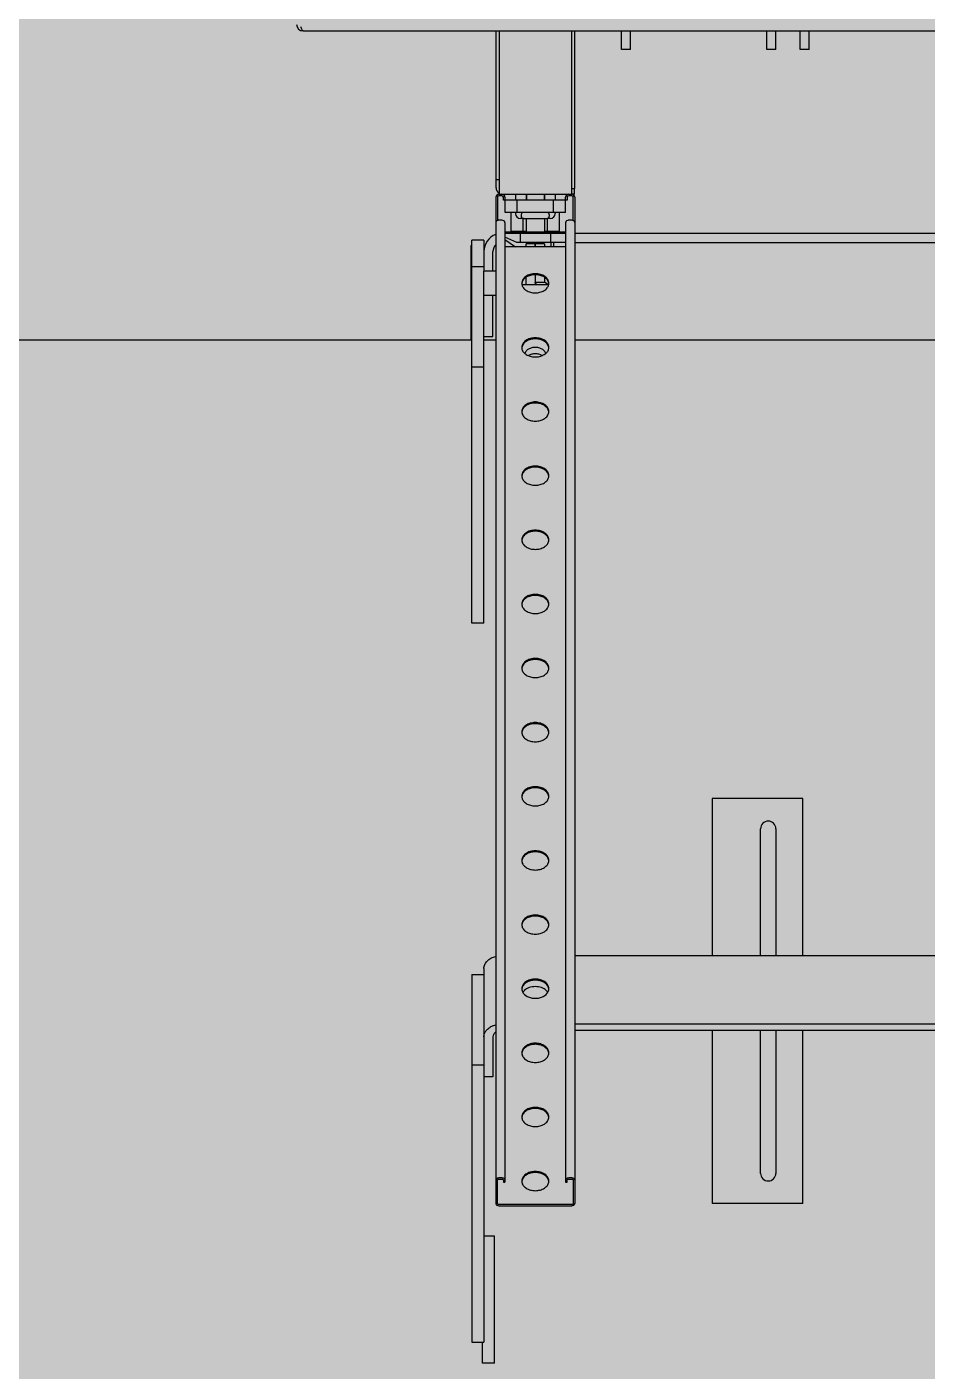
# Model space of a CAD drawing. Header units: millimetres. Extents: x -18489 to 17339, y -1599 to 10961.
# Drawn here: x -14450.9 to -14403.7, y 3133.5 to 3204 of the extents above; entities that cross this region are included whole.
import ezdxf

# ---------------------------------------------------------------- set-up
doc = ezdxf.new("R2010")
doc.units = ezdxf.units.MM
for name, color, linetype in [('188K-SM-03-F10-MECH-EQ-Y2257103$0$0 Xref', 8, 'Continuous'), ('188K-SM-03-F10-MECH-EQ-Y2257103$0$M-EQU-FOUNDATION', 8, 'Continuous'), ('188K-SM-03-F10-MECH-EQ-Y2257103$0$Micron CUP L10 HVAC EQU$0$M-MECH-EQU', 136, 'Continuous'), ('188K-SM-03-F10-MECH-EQ-Y2257103$0$Micron CUP L10 HVAC EQU$0$M-PHASE1 AREA', 252, 'Continuous')]:
    doc.layers.add(name, color=color, linetype=linetype)

# ---------------------------------------------------------------- blocks, each defined once
blk = doc.blocks.new('188K-SM-03-F10-MECH-EQ-Y2257103$0$Micron CUP L10 HVAC EQU$0$A$C0c53ceb0')
at = {"layer": '188K-SM-03-F10-MECH-EQ-Y2257103$0$Micron CUP L10 HVAC EQU$0$M-PHASE1 AREA'}
for p, q in [((17067.76364, 22863.8722), (17822.03486, 22863.8722)), ((17168.94504, 22781.53593), (17168.94504, 22863.8722)), ((17170.46743, 22863.8722), (17170.46743, 22778.23741)), ((17208.52734, 22863.8722), (17208.52734, 22778.23741)), ((17210.05198, 22863.8722), (17210.05198, 22781.2822)), ((17234.73086, 22854.07811), (17234.73086, 22863.8722)), ((17234.73471, 22854.07811), (17234.73471, 22863.8722)), ((17239.50489, 22854.07811), (17239.50489, 22863.8722)), ((17310.85067, 22854.07811), (17310.85067, 22863.8722)), ((17310.85452, 22854.07811), (17310.85452, 22863.8722)), ((17315.6247, 22854.07811), (17315.6247, 22863.8722)), ((17328.35823, 22854.07811), (17328.35823, 22863.8722)), ((17328.36208, 22854.07811), (17328.36208, 22863.8722)), ((17333.13226, 22854.07811), (17333.13226, 22863.8722)), ((17239.50489, 22854.07811), (17234.73086, 22854.07811)), ((17315.6247, 22854.07811), (17310.85067, 22854.07811)), ((17333.13226, 22854.07811), (17328.35823, 22854.07811)), ((17170.46743, 22785.84939), (17168.94504, 22785.84939)), ((17168.81817, 22776.65158), (17168.81817, 22248.77738)), ((17169.61109, 22776.65158), (17169.61109, 22764.40363)), ((17170.404, 22778.23741), (17208.59077, 22778.23741)), ((17171.98983, 22777.44449), (17170.404, 22777.44449)), ((17172.78275, 22775.06575), (17172.78275, 22776.65158)), ((17173.57566, 22776.65158), (17173.57566, 22775.06575)), ((17179.09435, 22778.23741), (17179.09435, 22775.06575)), ((17184.7399, 22778.23741), (17184.7399, 22775.06575)), ((17184.92386, 22778.23741), (17184.92386, 22775.06575)), ((17194.07092, 22778.23741), (17194.07092, 22775.06575)), ((17194.25488, 22778.23741), (17194.25488, 22775.06575)), ((17199.90043, 22778.23741), (17199.90043, 22775.06575)), ((17205.41912, 22775.06575), (17205.41912, 22776.65158)), ((17206.21203, 22776.65158), (17206.21203, 22775.06575)), ((17208.59077, 22777.44449), (17207.00494, 22777.44449)), ((17208.52734, 22781.2822), (17210.05198, 22781.2822)), ((17210.04974, 22778.23741), (17208.59077, 22778.23741)), ((17209.38369, 22764.40363), (17209.38369, 22776.65158)), ((17210.04974, 22778.23741), (17210.04974, 22781.2822)), ((17210.1766, 22776.65158), (17210.1766, 22248.77738)), ((17173.57566, 22775.06575), (17172.78275, 22775.06575)), ((17205.35568, 22775.06575), (17173.63909, 22775.06575)), ((17173.63909, 22768.72243), (17173.63909, 22775.06575)), ((17179.98241, 22768.72243), (17179.98241, 22775.06575)), ((17199.01236, 22768.72243), (17199.01236, 22775.06575)), ((17205.35568, 22768.72243), (17205.35568, 22775.06575)), ((17206.21203, 22775.06575), (17205.41912, 22775.06575)), ((17171.98983, 22764.55387), (17170.404, 22764.55387)), ((17173.57566, 22763.43251), (17173.57566, 22259.94603)), ((17205.35568, 22768.72243), (17173.63909, 22768.72243)), ((17176.8624, 22758.88394), (17176.8624, 22768.72243)), ((17179.09435, 22768.72243), (17179.09435, 22768.0881)), ((17183.33168, 22765.55077), (17181.63167, 22765.55077)), ((17182.13914, 22767.52989), (17182.13914, 22766.74332)), ((17183.17989, 22758.88394), (17183.17989, 22765.55077)), ((17183.33168, 22765.55077), (17195.66309, 22765.55077)), ((17184.7399, 22765.55077), (17184.7399, 22758.47797)), ((17194.25488, 22765.55077), (17194.25488, 22758.47797)), ((17197.3631, 22765.55077), (17195.66309, 22765.55077)), ((17195.81488, 22758.88394), (17195.81488, 22765.55077)), ((17196.85564, 22767.52989), (17196.85564, 22766.74332)), ((17199.90043, 22768.72243), (17199.90043, 22768.0881)), ((17202.13238, 22758.88394), (17202.13238, 22768.72243)), ((17205.41912, 22763.43251), (17205.41912, 22259.94603)), ((17208.59077, 22764.55387), (17207.00494, 22764.55387)), ((17173.57566, 22758.47797), (17205.41912, 22758.47797)), ((17205.41912, 22757.68506), (17173.57566, 22757.68506)), ((17179.79971, 22752.92757), (17173.57566, 22755.64281)), ((17176.8624, 22758.88394), (17184.7399, 22758.88394)), ((17179.64939, 22758.47797), (17179.64939, 22758.88394)), ((17181.58093, 22757.68506), (17181.58093, 22752.92757)), ((17194.25488, 22758.88394), (17202.13238, 22758.88394)), ((17197.43922, 22757.68506), (17197.43922, 22752.92757)), ((17199.34539, 22758.47797), (17199.34539, 22758.88394)), ((17679.45525, 22757.68506), (17210.1766, 22757.68506)), ((17155.77042, 22751.34174), (17156.19497, 22751.34174)), ((17155.77042, 22751.34174), (17155.77042, 22701.81891)), ((17162.53829, 22754.13398), (17156.19497, 22754.13398)), ((17156.19497, 22553.15965), (17156.19497, 22754.13398)), ((17162.53829, 22754.13398), (17162.53829, 22737.86219)), ((17167.29578, 22737.86219), (17167.29578, 22748.17008)), ((17173.57566, 22754.41746), (17179.07083, 22750.58183)), ((17205.41912, 22750.58183), (17173.57566, 22750.58183)), ((17205.41912, 22752.92757), (17179.79971, 22752.92757)), ((17194.24219, 22752.13465), (17184.75259, 22752.13465)), ((17184.75259, 22750.58183), (17184.75259, 22752.13425)), ((17185.91634, 22752.92757), (17186.36781, 22752.13465)), ((17189.4847, 22750.58183), (17189.4847, 22752.13458)), ((17189.51007, 22752.13425), (17189.51007, 22750.58183)), ((17193.61383, 22752.92757), (17193.61383, 22752.13465)), ((17194.24219, 22752.13458), (17194.24219, 22750.58183)), ((17197.73027, 22752.92757), (17197.73027, 22750.58183)), ((17199.01236, 22752.92757), (17199.01236, 22750.58183)), ((17210.1766, 22752.92757), (17679.45525, 22752.92757)), ((17162.53829, 22740.15985), (17156.19497, 22740.15985)), ((17168.81817, 22737.86219), (17162.5256, 22737.86219)), ((17162.5256, 22725.17555), (17162.5256, 22737.86219)), ((17184.75259, 22730.9582), (17184.75259, 22734.62016)), ((17189.4847, 22735.98185), (17189.4847, 22730.9582)), ((17189.51007, 22735.98185), (17189.51007, 22732.10197)), ((17194.24219, 22734.62016), (17194.24219, 22732.10197)), ((17182.51846, 22730.9582), (17196.47632, 22730.9582)), ((17190.19741, 22730.9582), (17189.4847, 22732.10197)), ((17189.4847, 22732.10197), (17194.24219, 22732.10197)), ((17189.51007, 22731.94592), (17189.51007, 22730.9582)), ((17196.03548, 22730.9582), (17194.24219, 22732.10197)), ((17168.81817, 22725.17555), (17162.5256, 22725.17555)), ((17162.53829, 22553.15965), (17162.53829, 22725.17555)), ((17167.29578, 22703.63999), (17167.29578, 22725.17555)), ((13611.15446, 22701.81891), (17156.19497, 22701.81891)), ((17162.53829, 22703.63999), (17167.29578, 22703.63999)), ((17162.53829, 22701.81891), (17168.81817, 22701.81891)), ((17210.1766, 22701.81891), (17679.45525, 22701.81891)), ((17162.53829, 22687.43098), (17156.19497, 22687.43098)), ((17162.53829, 22553.15965), (17156.19497, 22553.15965)), ((17282.28714, 22461.26232), (17282.28714, 22378.85407)), ((17329.86202, 22461.26232), (17282.28714, 22461.26232)), ((17329.86202, 22378.85407), (17329.86202, 22461.26232)), ((17307.66041, 22378.85407), (17307.66041, 22445.40403)), ((17315.65199, 22445.40403), (17315.65199, 22378.85407)), ((17210.1766, 22378.85407), (17679.45525, 22378.85407)), ((17156.19497, 22368.96269), (17156.19497, 22176.08288)), ((17156.19497, 22368.96269), (17162.53829, 22368.96269)), ((17162.53829, 22372.12596), (17162.53829, 22176.08288)), ((17210.1766, 22342.97084), (17679.45525, 22342.97084)), ((17679.45525, 22339.60679), (17210.1766, 22339.60679)), ((17282.28714, 22339.60679), (17282.28714, 22248.76118)), ((17307.66041, 22264.61947), (17307.66041, 22339.60679)), ((17315.65199, 22339.60679), (17315.65199, 22264.61947)), ((17329.86202, 22248.76118), (17329.86202, 22339.60679)), ((17167.29578, 22336.24274), (17167.29578, 22315.26666)), ((17156.19497, 22321.52352), (17162.53829, 22321.52352)), ((17167.29578, 22315.26516), (17162.53829, 22315.26516)), ((17169.61109, 22248.77738), (17169.61109, 22261.06738)), ((17171.98983, 22262.18873), (17170.404, 22262.18873)), ((17170.404, 22261.62806), (17171.98983, 22261.62806)), ((17172.78275, 22261.06738), (17172.78275, 22259.94603)), ((17206.21203, 22259.94603), (17206.21203, 22261.06738)), ((17208.59077, 22262.18873), (17207.00494, 22262.18873)), ((17207.00494, 22261.62806), (17208.59077, 22261.62806)), ((17209.38369, 22261.06738), (17209.38369, 22248.77738)), ((17172.78275, 22259.94603), (17173.57566, 22259.94603)), ((17205.41912, 22259.94603), (17206.21203, 22259.94603)), ((17208.59077, 22248.2167), (17170.404, 22248.2167)), ((17170.404, 22247.65603), (17208.59077, 22247.65603)), ((17329.86202, 22248.76118), (17282.28714, 22248.76118)), ((17168.10742, 22231.67629), (17162.53829, 22231.67629)), ((17168.10742, 22164.96838), (17168.10742, 22231.67629)), ((17156.19497, 22176.08288), (17162.53829, 22176.08288)), ((17161.7641, 22164.96838), (17161.7641, 22176.08288)), ((17168.10742, 22164.96838), (17161.7641, 22164.96838))]:
    blk.add_line(p, q, dxfattribs=at)
for centre, radius, start, end in [((17067.76368, 22867.33565), 3.46345, 180, 269.99933593), ((17170.404, 22776.65158), 1.58583, 90, 180), ((17172.24356, 22781.53593), 3.29853, 180, 237.1915526), ((17170.404, 22776.65158), 0.79291, 90, 180), ((17171.98983, 22776.65158), 1.58583, 0, 90), ((17171.98983, 22776.65158), 0.79291, 0, 90), ((17207.00494, 22776.65158), 1.58583, 90, 180), ((17207.00494, 22776.65158), 0.79291, 90, 180), ((17208.59077, 22776.65158), 1.58583, 0, 90), ((17208.59077, 22776.65158), 0.79291, 0, 90), ((17181.63167, 22768.0881), 2.53733, 180, 270), ((17183.33168, 22767.52989), 1.19254, 90, 180), ((17183.33168, 22766.74332), 1.19254, 180, 270), ((17195.66309, 22767.52989), 1.19254, 0, 90), ((17195.66309, 22766.74332), 1.19254, 270, 0), ((17197.3631, 22768.0881), 2.53733, 270, 0), ((17172.05326, 22748.17008), 9.51498, 109.97779629, 180), ((17172.05326, 22748.17008), 4.75749, 133.15689829, 180), ((17185.93616, 22731.51922), 3.54328, 180.00554074, 184.57683732), ((17185.98738, 22731.52348), 3.59469, 184.57949297, 188.71224577), ((17192.93612, 22731.53468), 3.66683, 346.87698646, 351.28346315), ((17193.00739, 22731.52348), 3.59469, 351.28775423, 355.42050703), ((17193.05862, 22731.51922), 3.54328, 355.42316268, 359.99445926), ((17185.93616, 22697.87869), 3.54328, 180.00554074, 184.57683732), ((17185.98738, 22697.88296), 3.59469, 184.57949297, 188.71224577), ((17193.00739, 22697.88296), 3.59469, 351.28775423, 355.42050703), ((17193.05862, 22697.87869), 3.54328, 355.42316268, 359.99445926), ((17185.93616, 22664.23817), 3.54328, 180.00554074, 184.57683732), ((17185.98738, 22664.24244), 3.59469, 184.57949297, 188.71224577), ((17193.00739, 22664.24244), 3.59469, 351.28775423, 355.42050703), ((17193.05862, 22664.23817), 3.54328, 355.42316268, 359.99445926), ((17185.93616, 22630.59765), 3.54328, 180.00554074, 184.57683732), ((17185.98738, 22630.60192), 3.59469, 184.57949297, 188.71224577), ((17193.00739, 22630.60192), 3.59469, 351.28775423, 355.42050703), ((17193.05862, 22630.59765), 3.54328, 355.42316268, 359.99445926), ((17185.93616, 22596.95713), 3.54328, 180.00554074, 184.57683732), ((17185.98738, 22596.96139), 3.59469, 184.57949297, 188.71224577), ((17193.00739, 22596.96139), 3.59469, 351.28775423, 355.42050703), ((17193.05862, 22596.95713), 3.54328, 355.42316268, 359.99445926), ((17185.93616, 22563.3166), 3.54328, 180.00554074, 184.57683732), ((17185.98738, 22563.32087), 3.59469, 184.57949297, 188.71224577), ((17193.00739, 22563.32087), 3.59469, 351.28775423, 355.42050703), ((17193.05862, 22563.3166), 3.54328, 355.42316268, 359.99445926), ((17185.93616, 22529.67608), 3.54328, 180.00554074, 184.57683732), ((17185.98738, 22529.68035), 3.59469, 184.57949298, 188.71224577), ((17193.00739, 22529.68035), 3.59469, 351.28775423, 355.42050703), ((17193.05862, 22529.67608), 3.54328, 355.42316268, 359.99445926), ((17185.93616, 22496.03556), 3.54328, 180.00554074, 184.57683732), ((17185.98738, 22496.03983), 3.59469, 184.57949297, 188.71224577), ((17193.00739, 22496.03983), 3.59469, 351.28775423, 355.42050702), ((17193.05862, 22496.03556), 3.54328, 355.42316268, 359.99445926), ((17185.93616, 22462.39504), 3.54328, 180.00554074, 184.57683732), ((17185.98738, 22462.39931), 3.59469, 184.57949297, 188.71224577), ((17193.00739, 22462.39931), 3.59469, 351.28775423, 355.42050703), ((17193.05862, 22462.39504), 3.54328, 355.42316268, 359.99445926), ((17311.6562, 22445.40403), 3.99579, 0, 180), ((17185.93616, 22428.75452), 3.54328, 180.00554074, 184.57683732), ((17185.98738, 22428.75878), 3.59469, 184.57949297, 188.71224577), ((17193.00739, 22428.75878), 3.59469, 351.28775423, 355.42050703), ((17193.05862, 22428.75452), 3.54328, 355.42316268, 359.99445926), ((17185.93616, 22395.11399), 3.54328, 180.00554074, 184.57683732), ((17193.05862, 22395.11399), 3.54328, 355.42316268, 359.99445926), ((17185.98738, 22395.11826), 3.59469, 184.57949297, 188.71224577), ((17193.00739, 22395.11826), 3.59469, 351.28775423, 355.42050703), ((17185.93616, 22361.47347), 3.54328, 180.00554074, 184.57683732), ((17185.98738, 22361.47774), 3.59469, 184.57949297, 188.71224577), ((17187.438, 22356.70575), 5.29236, 134.17939771, 139.35016521), ((17191.55678, 22356.70575), 5.29236, 40.64983479, 45.82060229), ((17193.00739, 22361.47774), 3.59469, 351.28775423, 355.42050703), ((17193.05862, 22361.47347), 3.54328, 355.42316268, 359.99445926), ((17185.93616, 22327.83295), 3.54328, 180.00554074, 184.57683732), ((17185.98738, 22327.83722), 3.59469, 184.57949297, 188.71224577), ((17193.00739, 22327.83722), 3.59469, 351.28775423, 355.42050703), ((17193.05862, 22327.83295), 3.54328, 355.42316268, 359.99445926), ((17185.93616, 22294.19243), 3.54328, 180.00554074, 184.57683732), ((17185.98738, 22294.19669), 3.59469, 184.57949297, 188.71224577), ((17193.00739, 22294.19669), 3.59469, 351.28775423, 355.42050703), ((17193.05862, 22294.19243), 3.54328, 355.42316268, 359.99445926), ((17171.99099, 22259.97761), 2.21113, 79.33297401, 90.03008232), ((17208.59194, 22259.97761), 2.21113, 79.33297401, 90.03008232), ((17311.6562, 22264.61947), 3.99579, 180, 0), ((17185.93616, 22260.5519), 3.54328, 180.00554074, 184.57683732), ((17185.98738, 22260.55617), 3.59469, 184.57949297, 188.71224577), ((17193.00739, 22260.55617), 3.59469, 351.28775423, 355.42050703), ((17193.05862, 22260.5519), 3.54328, 355.42316268, 359.99445926)]:
    blk.add_arc(centre, radius, start, end, dxfattribs=at)
blk.add_ellipse((17185.9395, 22731.51887), major_axis=(3.73082, -20.606), ratio=0.170228127, start_param=7.795978182, end_param=7.843886738, dxfattribs=at)
for points, knots in [([(17067.76364, 22863.8722), (17067.65281, 22863.8722), (17067.38804, 22864.05142), (17066.97699, 22864.78024), (17066.74178, 22865.47999), (17066.57495, 22866.00858)], [0, 0, 0, 0, 0.131857863, 0.340537658, 1, 1, 1, 1]), ([(17170.404, 22764.55387), (17170.24606, 22764.55387), (17169.69186, 22764.5), (17169.11432, 22764.18804), (17168.92231, 22763.83217)], [0, 0, 0, 0, 0.280876256, 1, 1, 1, 1]), ([(17173.33412, 22764.02737), (17173.26015, 22764.11092), (17172.88263, 22764.43009), (17172.36768, 22764.55387), (17171.98983, 22764.55387)], [0, 0, 0, 0, 0.227996945, 1, 1, 1, 1]), ([(17173.57566, 22763.43251), (17173.57566, 22763.59147), (17173.50403, 22763.8122), (17173.37236, 22763.98419), (17173.33412, 22764.02737)], [0, 0, 0, 0, 0.733758948, 1, 1, 1, 1]), ([(17207.00494, 22764.55387), (17206.84701, 22764.55387), (17206.2928, 22764.5), (17205.71527, 22764.18804), (17205.52325, 22763.83217)], [0, 0, 0, 0, 0.280876256, 1, 1, 1, 1]), ([(17209.93507, 22764.02737), (17209.86109, 22764.11092), (17209.48357, 22764.43009), (17208.96862, 22764.55387), (17208.59077, 22764.55387)], [0, 0, 0, 0, 0.227996945, 1, 1, 1, 1]), ([(17210.1766, 22763.43251), (17210.1766, 22763.59147), (17210.10497, 22763.8122), (17209.9733, 22763.98419), (17209.93507, 22764.02737)], [0, 0, 0, 0, 0.733758948, 1, 1, 1, 1]), ([(17189.49739, 22736.54252), (17188.5821, 22736.54252), (17186.80607, 22736.30338), (17184.48086, 22735.25155), (17182.82528, 22733.61447), (17182.39287, 22732.18456), (17182.39287, 22731.51887)], [0, 0, 0, 0, 0.288006698, 0.555333419, 0.790532629, 1, 1, 1, 1]), ([(17189.49739, 22735.98185), (17188.64305, 22735.98185), (17186.97926, 22735.77247), (17184.76361, 22734.8489), (17183.10621, 22733.40969), (17182.53009, 22732.12438), (17182.43417, 22731.49808)], [0, 0, 0, 0, 0.284584443, 0.551250143, 0.788945637, 1, 1, 1, 1]), ([(17196.6019, 22731.51887), (17196.6019, 22732.18456), (17196.1695, 22733.61447), (17194.51392, 22735.25155), (17192.1887, 22736.30338), (17190.41268, 22736.54252), (17189.49739, 22736.54252)], [0, 0, 0, 0, 0.209467371, 0.444666581, 0.711993302, 1, 1, 1, 1]), ([(17196.5606, 22731.49808), (17196.46469, 22732.12438), (17195.88856, 22733.40969), (17194.23116, 22734.8489), (17192.01551, 22735.77247), (17190.35173, 22735.98185), (17189.49739, 22735.98185)], [0, 0, 0, 0, 0.211054363, 0.448749857, 0.715415557, 1, 1, 1, 1]), ([(17182.43417, 22730.97899), (17182.53009, 22730.35269), (17183.10621, 22729.06738), (17184.76361, 22727.62817), (17186.97926, 22726.7046), (17188.64305, 22726.49522), (17189.49739, 22726.49522)], [0, 0, 0, 0, 0.211054363, 0.448749857, 0.715415557, 1, 1, 1, 1]), ([(17189.49739, 22726.49522), (17190.32009, 22726.49522), (17191.92516, 22726.68991), (17194.08089, 22727.54959), (17195.73125, 22728.89195), (17196.36701, 22730.10049), (17196.5072, 22730.70216)], [0, 0, 0, 0, 0.282697526, 0.548844889, 0.787717592, 1, 1, 1, 1]), ([(17189.49739, 22702.902), (17188.5821, 22702.902), (17186.80607, 22702.66285), (17184.48086, 22701.61103), (17182.82528, 22699.97395), (17182.39287, 22698.54404), (17182.39287, 22697.87835)], [0, 0, 0, 0, 0.288006698, 0.555333419, 0.790532629, 1, 1, 1, 1]), ([(17189.49739, 22702.34133), (17188.64305, 22702.34133), (17186.97926, 22702.13195), (17184.76361, 22701.20838), (17183.10621, 22699.76917), (17182.53009, 22698.48386), (17182.43417, 22697.85756)], [0, 0, 0, 0, 0.284584443, 0.551250143, 0.788945637, 1, 1, 1, 1]), ([(17196.6019, 22697.87835), (17196.6019, 22698.54404), (17196.1695, 22699.97395), (17194.51392, 22701.61103), (17192.1887, 22702.66285), (17190.41268, 22702.902), (17189.49739, 22702.902)], [0, 0, 0, 0, 0.209467371, 0.444666581, 0.711993302, 1, 1, 1, 1]), ([(17196.5606, 22697.85756), (17196.46469, 22698.48386), (17195.88856, 22699.76917), (17194.23116, 22701.20838), (17192.01551, 22702.13195), (17190.35173, 22702.34133), (17189.49739, 22702.34133)], [0, 0, 0, 0, 0.211054363, 0.448749857, 0.715415557, 1, 1, 1, 1]), ([(17182.43417, 22697.33847), (17182.51748, 22696.79451), (17182.96688, 22695.68327), (17183.79636, 22694.8388), (17184.27934, 22694.46932)], [0, 0, 0, 0, 0.475050464, 1, 1, 1, 1]), ([(17194.94536, 22694.70405), (17194.88339, 22694.92921), (17194.69975, 22695.37707), (17194.11788, 22696.21582), (17193.01551, 22697.08823), (17191.35635, 22697.73134), (17189.49739, 22697.95397), (17187.63842, 22697.73134), (17185.97927, 22697.08823), (17184.87689, 22696.21582), (17184.29503, 22695.37707), (17184.11138, 22694.92921), (17184.04942, 22694.70405)], [0, 0, 0, 0, 0.05216116, 0.107006451, 0.226580774, 0.359346826, 0.5, 0.640653174, 0.773419226, 0.892993549, 0.94783884, 1, 1, 1, 1]), ([(17184.27934, 22694.46932), (17184.39918, 22694.37764), (17184.90828, 22694.01634), (17185.46653, 22693.72605), (17185.90353, 22693.54486)], [0, 0, 0, 0, 0.241814282, 1, 1, 1, 1]), ([(17185.90353, 22693.54486), (17186.17843, 22693.43089), (17187.33435, 22693.02355), (17188.5707, 22692.8547), (17189.49739, 22692.8547)], [0, 0, 0, 0, 0.243075178, 1, 1, 1, 1]), ([(17193.06187, 22693.59801), (17192.54525, 22693.9041), (17191.37589, 22694.36514), (17189.49739, 22694.59108), (17187.61889, 22694.36514), (17186.44952, 22693.9041), (17185.93291, 22693.59801)], [0, 0, 0, 0, 0.242621943, 0.5, 0.757378057, 1, 1, 1, 1]), ([(17189.49739, 22692.8547), (17189.81028, 22692.8547), (17191.03319, 22692.9123), (17192.24952, 22693.19587), (17193.09125, 22693.54486)], [0, 0, 0, 0, 0.255610284, 1, 1, 1, 1]), ([(17193.09125, 22693.54486), (17193.24019, 22693.60662), (17193.80927, 22693.86242), (17194.34795, 22694.1882), (17194.71543, 22694.46932)], [0, 0, 0, 0, 0.258431367, 1, 1, 1, 1]), ([(17194.71543, 22694.46932), (17195.19842, 22694.8388), (17196.02789, 22695.68327), (17196.4773, 22696.79451), (17196.5606, 22697.33847)], [0, 0, 0, 0, 0.524949536, 1, 1, 1, 1]), ([(17189.49739, 22669.26148), (17188.5821, 22669.26148), (17186.80607, 22669.02233), (17184.48086, 22667.97051), (17182.82528, 22666.33343), (17182.39287, 22664.90352), (17182.39287, 22664.23783)], [0, 0, 0, 0, 0.288006698, 0.555333419, 0.790532629, 1, 1, 1, 1]), ([(17189.49739, 22668.7008), (17188.64305, 22668.7008), (17186.97926, 22668.49142), (17184.76361, 22667.56786), (17183.10621, 22666.12864), (17182.53009, 22664.84333), (17182.43417, 22664.21704)], [0, 0, 0, 0, 0.284584443, 0.551250143, 0.788945637, 1, 1, 1, 1]), ([(17182.43417, 22663.69794), (17182.53009, 22663.07165), (17183.10621, 22661.78634), (17184.76361, 22660.34712), (17186.97926, 22659.42356), (17188.64305, 22659.21418), (17189.49739, 22659.21418)], [0, 0, 0, 0, 0.211054363, 0.448749857, 0.715415557, 1, 1, 1, 1]), ([(17196.6019, 22664.23783), (17196.6019, 22664.90352), (17196.1695, 22666.33343), (17194.51392, 22667.97051), (17192.1887, 22669.02233), (17190.41268, 22669.26148), (17189.49739, 22669.26148)], [0, 0, 0, 0, 0.209467371, 0.444666581, 0.711993302, 1, 1, 1, 1]), ([(17196.5606, 22664.21704), (17196.46469, 22664.84333), (17195.88856, 22666.12864), (17194.23116, 22667.56786), (17192.01551, 22668.49142), (17190.35173, 22668.7008), (17189.49739, 22668.7008)], [0, 0, 0, 0, 0.211054363, 0.448749857, 0.715415557, 1, 1, 1, 1]), ([(17189.49739, 22659.21418), (17190.35173, 22659.21418), (17192.01551, 22659.42356), (17194.23116, 22660.34712), (17195.88856, 22661.78634), (17196.46469, 22663.07165), (17196.5606, 22663.69794)], [0, 0, 0, 0, 0.284584443, 0.551250143, 0.788945637, 1, 1, 1, 1]), ([(17189.49739, 22635.62096), (17188.5821, 22635.62096), (17186.80607, 22635.38181), (17184.48086, 22634.32999), (17182.82528, 22632.6929), (17182.39287, 22631.26299), (17182.39287, 22630.59731)], [0, 0, 0, 0, 0.288006698, 0.555333419, 0.790532629, 1, 1, 1, 1]), ([(17189.49739, 22635.06028), (17188.64305, 22635.06028), (17186.97926, 22634.8509), (17184.76361, 22633.92733), (17183.10621, 22632.48812), (17182.53009, 22631.20281), (17182.43417, 22630.57651)], [0, 0, 0, 0, 0.284584443, 0.551250143, 0.788945637, 1, 1, 1, 1]), ([(17196.6019, 22630.59731), (17196.6019, 22631.26299), (17196.1695, 22632.6929), (17194.51392, 22634.32999), (17192.1887, 22635.38181), (17190.41268, 22635.62096), (17189.49739, 22635.62096)], [0, 0, 0, 0, 0.209467371, 0.444666581, 0.711993302, 1, 1, 1, 1]), ([(17196.5606, 22630.57651), (17196.46469, 22631.20281), (17195.88856, 22632.48812), (17194.23116, 22633.92733), (17192.01551, 22634.8509), (17190.35173, 22635.06028), (17189.49739, 22635.06028)], [0, 0, 0, 0, 0.211054363, 0.448749857, 0.715415557, 1, 1, 1, 1]), ([(17182.43417, 22630.05742), (17182.53009, 22629.43113), (17183.10621, 22628.14581), (17184.76361, 22626.7066), (17186.97926, 22625.78304), (17188.64305, 22625.57365), (17189.49739, 22625.57365)], [0, 0, 0, 0, 0.211054363, 0.448749857, 0.715415557, 1, 1, 1, 1]), ([(17189.49739, 22625.57365), (17190.35173, 22625.57365), (17192.01551, 22625.78304), (17194.23116, 22626.7066), (17195.88856, 22628.14581), (17196.46469, 22629.43113), (17196.5606, 22630.05742)], [0, 0, 0, 0, 0.284584443, 0.551250143, 0.788945637, 1, 1, 1, 1]), ([(17189.49739, 22601.98044), (17188.5821, 22601.98044), (17186.80607, 22601.74129), (17184.48086, 22600.68946), (17182.82528, 22599.05238), (17182.39287, 22597.62247), (17182.39287, 22596.95678)], [0, 0, 0, 0, 0.288006698, 0.555333419, 0.790532629, 1, 1, 1, 1]), ([(17189.49739, 22601.41976), (17188.64305, 22601.41976), (17186.97926, 22601.21038), (17184.76361, 22600.28681), (17183.10621, 22598.8476), (17182.53009, 22597.56229), (17182.43417, 22596.93599)], [0, 0, 0, 0, 0.284584443, 0.551250143, 0.788945637, 1, 1, 1, 1]), ([(17196.6019, 22596.95678), (17196.6019, 22597.62247), (17196.1695, 22599.05238), (17194.51392, 22600.68946), (17192.1887, 22601.74129), (17190.41268, 22601.98044), (17189.49739, 22601.98044)], [0, 0, 0, 0, 0.209467371, 0.444666581, 0.711993302, 1, 1, 1, 1]), ([(17196.5606, 22596.93599), (17196.46469, 22597.56229), (17195.88856, 22598.8476), (17194.23116, 22600.28681), (17192.01551, 22601.21038), (17190.35173, 22601.41976), (17189.49739, 22601.41976)], [0, 0, 0, 0, 0.211054363, 0.448749857, 0.715415557, 1, 1, 1, 1]), ([(17182.43417, 22596.4169), (17182.53009, 22595.7906), (17183.10621, 22594.50529), (17184.76361, 22593.06608), (17186.97926, 22592.14251), (17188.64305, 22591.93313), (17189.49739, 22591.93313)], [0, 0, 0, 0, 0.211054363, 0.448749857, 0.715415557, 1, 1, 1, 1]), ([(17189.49739, 22591.93313), (17190.35173, 22591.93313), (17192.01551, 22592.14251), (17194.23116, 22593.06608), (17195.88856, 22594.50529), (17196.46469, 22595.7906), (17196.5606, 22596.4169)], [0, 0, 0, 0, 0.284584443, 0.551250143, 0.788945637, 1, 1, 1, 1]), ([(17189.49739, 22568.33991), (17188.5821, 22568.33991), (17186.80607, 22568.10077), (17184.48086, 22567.04894), (17182.82528, 22565.41186), (17182.39287, 22563.98195), (17182.39287, 22563.31626)], [0, 0, 0, 0, 0.288006698, 0.555333419, 0.790532629, 1, 1, 1, 1]), ([(17189.49739, 22567.77924), (17188.64305, 22567.77924), (17186.97926, 22567.56986), (17184.76361, 22566.64629), (17183.10621, 22565.20708), (17182.53009, 22563.92177), (17182.43417, 22563.29547)], [0, 0, 0, 0, 0.284584443, 0.551250143, 0.788945637, 1, 1, 1, 1]), ([(17196.6019, 22563.31626), (17196.6019, 22563.98195), (17196.1695, 22565.41186), (17194.51392, 22567.04894), (17192.1887, 22568.10077), (17190.41268, 22568.33991), (17189.49739, 22568.33991)], [0, 0, 0, 0, 0.209467371, 0.444666581, 0.711993302, 1, 1, 1, 1]), ([(17196.5606, 22563.29547), (17196.46469, 22563.92177), (17195.88856, 22565.20708), (17194.23116, 22566.64629), (17192.01551, 22567.56986), (17190.35173, 22567.77924), (17189.49739, 22567.77924)], [0, 0, 0, 0, 0.211054363, 0.448749857, 0.715415557, 1, 1, 1, 1]), ([(17182.43417, 22562.77638), (17182.53009, 22562.15008), (17183.10621, 22560.86477), (17184.76361, 22559.42556), (17186.97926, 22558.50199), (17188.64305, 22558.29261), (17189.49739, 22558.29261)], [0, 0, 0, 0, 0.211054363, 0.448749857, 0.715415557, 1, 1, 1, 1]), ([(17189.49739, 22558.29261), (17190.35173, 22558.29261), (17192.01551, 22558.50199), (17194.23116, 22559.42556), (17195.88856, 22560.86477), (17196.46469, 22562.15008), (17196.5606, 22562.77638)], [0, 0, 0, 0, 0.284584443, 0.551250143, 0.788945637, 1, 1, 1, 1]), ([(17189.49739, 22534.69939), (17188.5821, 22534.69939), (17186.80607, 22534.46024), (17184.48086, 22533.40842), (17182.82528, 22531.77134), (17182.39287, 22530.34143), (17182.39287, 22529.67574)], [0, 0, 0, 0, 0.288006698, 0.555333419, 0.790532629, 1, 1, 1, 1]), ([(17189.49739, 22534.13872), (17188.64305, 22534.13872), (17186.97926, 22533.92933), (17184.76361, 22533.00577), (17183.10621, 22531.56656), (17182.53009, 22530.28124), (17182.43417, 22529.65495)], [0, 0, 0, 0, 0.284584443, 0.551250143, 0.788945637, 1, 1, 1, 1]), ([(17182.43417, 22529.13586), (17182.53009, 22528.50956), (17183.10621, 22527.22425), (17184.76361, 22525.78504), (17186.97926, 22524.86147), (17188.64305, 22524.65209), (17189.49739, 22524.65209)], [0, 0, 0, 0, 0.211054363, 0.448749857, 0.715415557, 1, 1, 1, 1]), ([(17196.6019, 22529.67574), (17196.6019, 22530.34143), (17196.1695, 22531.77134), (17194.51392, 22533.40842), (17192.1887, 22534.46024), (17190.41268, 22534.69939), (17189.49739, 22534.69939)], [0, 0, 0, 0, 0.209467371, 0.444666581, 0.711993302, 1, 1, 1, 1]), ([(17196.5606, 22529.65495), (17196.46469, 22530.28124), (17195.88856, 22531.56656), (17194.23116, 22533.00577), (17192.01551, 22533.92933), (17190.35173, 22534.13872), (17189.49739, 22534.13872)], [0, 0, 0, 0, 0.211054363, 0.448749857, 0.715415557, 1, 1, 1, 1]), ([(17189.49739, 22524.65209), (17190.35173, 22524.65209), (17192.01551, 22524.86147), (17194.23116, 22525.78504), (17195.88856, 22527.22425), (17196.46469, 22528.50956), (17196.5606, 22529.13586)], [0, 0, 0, 0, 0.284584443, 0.551250143, 0.788945637, 1, 1, 1, 1]), ([(17189.49739, 22501.05887), (17188.5821, 22501.05887), (17186.80607, 22500.81972), (17184.48086, 22499.7679), (17182.82528, 22498.13081), (17182.39287, 22496.70091), (17182.39287, 22496.03522)], [0, 0, 0, 0, 0.288006698, 0.555333419, 0.790532629, 1, 1, 1, 1]), ([(17196.6019, 22496.03522), (17196.6019, 22496.70091), (17196.1695, 22498.13081), (17194.51392, 22499.7679), (17192.1887, 22500.81972), (17190.41268, 22501.05887), (17189.49739, 22501.05887)], [0, 0, 0, 0, 0.209467371, 0.444666581, 0.711993302, 1, 1, 1, 1]), ([(17189.49739, 22500.49819), (17188.64305, 22500.49819), (17186.97926, 22500.28881), (17184.76361, 22499.36525), (17183.10621, 22497.92603), (17182.53009, 22496.64072), (17182.43417, 22496.01443)], [0, 0, 0, 0, 0.284584443, 0.551250143, 0.788945637, 1, 1, 1, 1]), ([(17182.43417, 22495.49533), (17182.53009, 22494.86904), (17183.10621, 22493.58373), (17184.76361, 22492.14451), (17186.97926, 22491.22095), (17188.64305, 22491.01157), (17189.49739, 22491.01157)], [0, 0, 0, 0, 0.211054363, 0.448749857, 0.715415557, 1, 1, 1, 1]), ([(17196.5606, 22496.01443), (17196.46469, 22496.64072), (17195.88856, 22497.92603), (17194.23116, 22499.36525), (17192.01551, 22500.28881), (17190.35173, 22500.49819), (17189.49739, 22500.49819)], [0, 0, 0, 0, 0.211054363, 0.448749857, 0.715415557, 1, 1, 1, 1]), ([(17189.49739, 22491.01157), (17190.35173, 22491.01157), (17192.01551, 22491.22095), (17194.23116, 22492.14451), (17195.88856, 22493.58373), (17196.46469, 22494.86904), (17196.5606, 22495.49533)], [0, 0, 0, 0, 0.284584443, 0.551250143, 0.788945637, 1, 1, 1, 1]), ([(17189.49739, 22467.41835), (17188.5821, 22467.41835), (17186.80607, 22467.1792), (17184.48086, 22466.12737), (17182.82528, 22464.49029), (17182.39287, 22463.06038), (17182.39287, 22462.3947)], [0, 0, 0, 0, 0.288006698, 0.555333419, 0.790532629, 1, 1, 1, 1]), ([(17189.49739, 22466.85767), (17188.64305, 22466.85767), (17186.97926, 22466.64829), (17184.76361, 22465.72472), (17183.10621, 22464.28551), (17182.53009, 22463.0002), (17182.43417, 22462.3739)], [0, 0, 0, 0, 0.284584443, 0.551250143, 0.788945637, 1, 1, 1, 1]), ([(17196.6019, 22462.3947), (17196.6019, 22463.06038), (17196.1695, 22464.49029), (17194.51392, 22466.12737), (17192.1887, 22467.1792), (17190.41268, 22467.41835), (17189.49739, 22467.41835)], [0, 0, 0, 0, 0.209467371, 0.444666581, 0.711993302, 1, 1, 1, 1]), ([(17196.5606, 22462.3739), (17196.46469, 22463.0002), (17195.88856, 22464.28551), (17194.23116, 22465.72472), (17192.01551, 22466.64829), (17190.35173, 22466.85767), (17189.49739, 22466.85767)], [0, 0, 0, 0, 0.211054363, 0.448749857, 0.715415557, 1, 1, 1, 1]), ([(17182.43417, 22461.85481), (17182.53009, 22461.22852), (17183.10621, 22459.9432), (17184.76361, 22458.50399), (17186.97926, 22457.58042), (17188.64305, 22457.37104), (17189.49739, 22457.37104)], [0, 0, 0, 0, 0.211054363, 0.448749857, 0.715415557, 1, 1, 1, 1]), ([(17189.49739, 22457.37104), (17190.35173, 22457.37104), (17192.01551, 22457.58042), (17194.23116, 22458.50399), (17195.88856, 22459.9432), (17196.46469, 22461.22852), (17196.5606, 22461.85481)], [0, 0, 0, 0, 0.284584443, 0.551250143, 0.788945637, 1, 1, 1, 1]), ([(17189.49739, 22433.77782), (17188.5821, 22433.77782), (17186.80607, 22433.53868), (17184.48086, 22432.48685), (17182.82528, 22430.84977), (17182.39287, 22429.41986), (17182.39287, 22428.75417)], [0, 0, 0, 0, 0.288006698, 0.555333419, 0.790532629, 1, 1, 1, 1]), ([(17189.49739, 22433.21715), (17188.64305, 22433.21715), (17186.97926, 22433.00777), (17184.76361, 22432.0842), (17183.10621, 22430.64499), (17182.53009, 22429.35968), (17182.43417, 22428.73338)], [0, 0, 0, 0, 0.284584443, 0.551250143, 0.788945637, 1, 1, 1, 1]), ([(17196.6019, 22428.75417), (17196.6019, 22429.41986), (17196.1695, 22430.84977), (17194.51392, 22432.48685), (17192.1887, 22433.53868), (17190.41268, 22433.77782), (17189.49739, 22433.77782)], [0, 0, 0, 0, 0.209467371, 0.444666581, 0.711993302, 1, 1, 1, 1]), ([(17196.5606, 22428.73338), (17196.46469, 22429.35968), (17195.88856, 22430.64499), (17194.23116, 22432.0842), (17192.01551, 22433.00777), (17190.35173, 22433.21715), (17189.49739, 22433.21715)], [0, 0, 0, 0, 0.211054363, 0.448749857, 0.715415557, 1, 1, 1, 1]), ([(17182.43417, 22428.21429), (17182.53009, 22427.58799), (17183.10621, 22426.30268), (17184.76361, 22424.86347), (17186.97926, 22423.9399), (17188.64305, 22423.73052), (17189.49739, 22423.73052)], [0, 0, 0, 0, 0.211054363, 0.448749857, 0.715415557, 1, 1, 1, 1]), ([(17189.49739, 22423.73052), (17190.35173, 22423.73052), (17192.01551, 22423.9399), (17194.23116, 22424.86347), (17195.88856, 22426.30268), (17196.46469, 22427.58799), (17196.5606, 22428.21429)], [0, 0, 0, 0, 0.284584443, 0.551250143, 0.788945637, 1, 1, 1, 1]), ([(17189.49739, 22400.1373), (17188.5821, 22400.1373), (17186.80607, 22399.89816), (17184.48086, 22398.84633), (17182.82528, 22397.20925), (17182.39287, 22395.77934), (17182.39287, 22395.11365)], [0, 0, 0, 0, 0.288006698, 0.555333419, 0.790532629, 1, 1, 1, 1]), ([(17189.49739, 22399.57663), (17188.64305, 22399.57663), (17186.97926, 22399.36725), (17184.76361, 22398.44368), (17183.10621, 22397.00447), (17182.53009, 22395.71916), (17182.43417, 22395.09286)], [0, 0, 0, 0, 0.284584443, 0.551250143, 0.788945637, 1, 1, 1, 1]), ([(17196.6019, 22395.11365), (17196.6019, 22395.77934), (17196.1695, 22397.20925), (17194.51392, 22398.84633), (17192.1887, 22399.89816), (17190.41268, 22400.1373), (17189.49739, 22400.1373)], [0, 0, 0, 0, 0.209467371, 0.444666581, 0.711993302, 1, 1, 1, 1]), ([(17196.5606, 22395.09286), (17196.46469, 22395.71916), (17195.88856, 22397.00447), (17194.23116, 22398.44368), (17192.01551, 22399.36725), (17190.35173, 22399.57663), (17189.49739, 22399.57663)], [0, 0, 0, 0, 0.211054363, 0.448749857, 0.715415557, 1, 1, 1, 1]), ([(17182.43417, 22394.57377), (17182.53009, 22393.94747), (17183.10621, 22392.66216), (17184.76361, 22391.22295), (17186.97926, 22390.29938), (17188.64305, 22390.09), (17189.49739, 22390.09)], [0, 0, 0, 0, 0.211054363, 0.448749857, 0.715415557, 1, 1, 1, 1]), ([(17189.49739, 22390.09), (17190.35173, 22390.09), (17192.01551, 22390.29938), (17194.23116, 22391.22295), (17195.88856, 22392.66216), (17196.46469, 22393.94747), (17196.5606, 22394.57377)], [0, 0, 0, 0, 0.284584443, 0.551250143, 0.788945637, 1, 1, 1, 1]), ([(17162.53829, 22372.12596), (17162.53829, 22372.81636), (17162.86866, 22374.26756), (17164.23161, 22376.13853), (17166.27912, 22377.60302), (17167.92324, 22378.22332), (17168.8024, 22378.44925)], [0, 0, 0, 0, 0.21748498, 0.45261355, 0.714058089, 1, 1, 1, 1]), ([(17189.49739, 22366.49678), (17188.5821, 22366.49678), (17186.80607, 22366.25763), (17184.48086, 22365.20581), (17182.82528, 22363.56873), (17182.39287, 22362.13882), (17182.39287, 22361.47313)], [0, 0, 0, 0, 0.288006698, 0.555333419, 0.790532629, 1, 1, 1, 1]), ([(17189.49739, 22365.9361), (17188.64305, 22365.9361), (17186.97926, 22365.72672), (17184.76361, 22364.80316), (17183.10621, 22363.36394), (17182.53009, 22362.07863), (17182.43417, 22361.45234)], [0, 0, 0, 0, 0.284584443, 0.551250143, 0.788945637, 1, 1, 1, 1]), ([(17182.74059, 22359.92074), (17183.2418, 22358.8299), (17184.82036, 22357.47092), (17187.31369, 22356.61087), (17188.76101, 22356.44948), (17189.49739, 22356.44948)], [0, 0, 0, 0, 0.454971083, 0.720915951, 1, 1, 1, 1]), ([(17195.24506, 22360.50123), (17194.54107, 22361.18614), (17192.67277, 22362.24312), (17189.49739, 22362.74511), (17186.322, 22362.24312), (17184.45371, 22361.18614), (17183.74971, 22360.50123)], [0, 0, 0, 0, 0.236938801, 0.5, 0.763061198, 1, 1, 1, 1]), ([(17196.6019, 22361.47313), (17196.6019, 22362.13882), (17196.1695, 22363.56873), (17194.51392, 22365.20581), (17192.1887, 22366.25763), (17190.41268, 22366.49678), (17189.49739, 22366.49678)], [0, 0, 0, 0, 0.209467371, 0.444666581, 0.711993302, 1, 1, 1, 1]), ([(17196.5606, 22361.45234), (17196.46469, 22362.07863), (17195.88856, 22363.36394), (17194.23116, 22364.80316), (17192.01551, 22365.72672), (17190.35173, 22365.9361), (17189.49739, 22365.9361)], [0, 0, 0, 0, 0.211054363, 0.448749857, 0.715415557, 1, 1, 1, 1]), ([(17189.49739, 22356.44948), (17190.23377, 22356.44948), (17191.68109, 22356.61087), (17194.17441, 22357.47092), (17195.75297, 22358.8299), (17196.25418, 22359.92074)], [0, 0, 0, 0, 0.279084049, 0.545028917, 1, 1, 1, 1]), ([(17162.53829, 22336.24274), (17162.53829, 22336.8295), (17162.77172, 22338.04886), (17163.76118, 22339.69649), (17165.29495, 22341.08484), (17166.55953, 22341.76475), (17167.24472, 22342.04848)], [0, 0, 0, 0, 0.222954822, 0.459664115, 0.718205, 1, 1, 1, 1]), ([(17167.24472, 22342.04848), (17167.3693, 22342.10006), (17167.87887, 22342.30014), (17168.40282, 22342.46334), (17168.8024, 22342.56603)], [0, 0, 0, 0, 0.246316039, 1, 1, 1, 1]), ([(17168.79917, 22338.69675), (17168.36141, 22338.40663), (17167.61149, 22337.70781), (17167.29578, 22336.70726), (17167.29578, 22336.24274)], [0, 0, 0, 0, 0.530633996, 1, 1, 1, 1]), ([(17189.49739, 22332.85626), (17188.5821, 22332.85626), (17186.80607, 22332.61711), (17184.48086, 22331.56529), (17182.82528, 22329.9282), (17182.39287, 22328.4983), (17182.39287, 22327.83261)], [0, 0, 0, 0, 0.288006698, 0.555333419, 0.790532629, 1, 1, 1, 1]), ([(17189.49739, 22332.29558), (17188.64305, 22332.29558), (17186.97926, 22332.0862), (17184.76361, 22331.16263), (17183.10621, 22329.72342), (17182.53009, 22328.43811), (17182.43417, 22327.81182)], [0, 0, 0, 0, 0.284584443, 0.551250143, 0.788945637, 1, 1, 1, 1]), ([(17196.6019, 22327.83261), (17196.6019, 22328.4983), (17196.1695, 22329.9282), (17194.51392, 22331.56529), (17192.1887, 22332.61711), (17190.41268, 22332.85626), (17189.49739, 22332.85626)], [0, 0, 0, 0, 0.209467371, 0.444666581, 0.711993302, 1, 1, 1, 1]), ([(17196.5606, 22327.81182), (17196.46469, 22328.43811), (17195.88856, 22329.72342), (17194.23116, 22331.16263), (17192.01551, 22332.0862), (17190.35173, 22332.29558), (17189.49739, 22332.29558)], [0, 0, 0, 0, 0.211054363, 0.448749857, 0.715415557, 1, 1, 1, 1]), ([(17182.43417, 22327.29272), (17182.53009, 22326.66643), (17183.10621, 22325.38112), (17184.76361, 22323.9419), (17186.97926, 22323.01834), (17188.64305, 22322.80896), (17189.49739, 22322.80896)], [0, 0, 0, 0, 0.211054363, 0.448749857, 0.715415557, 1, 1, 1, 1]), ([(17189.49739, 22322.80896), (17190.35173, 22322.80896), (17192.01551, 22323.01834), (17194.23116, 22323.9419), (17195.88856, 22325.38112), (17196.46469, 22326.66643), (17196.5606, 22327.29272)], [0, 0, 0, 0, 0.284584443, 0.551250143, 0.788945637, 1, 1, 1, 1]), ([(17189.49739, 22299.21574), (17188.5821, 22299.21574), (17186.80607, 22298.97659), (17184.48086, 22297.92476), (17182.82528, 22296.28768), (17182.39287, 22294.85777), (17182.39287, 22294.19208)], [0, 0, 0, 0, 0.288006698, 0.555333419, 0.790532629, 1, 1, 1, 1]), ([(17189.49739, 22298.65506), (17188.64305, 22298.65506), (17186.97926, 22298.44568), (17184.76361, 22297.52211), (17183.10621, 22296.0829), (17182.53009, 22294.79759), (17182.43417, 22294.17129)], [0, 0, 0, 0, 0.284584443, 0.551250143, 0.788945637, 1, 1, 1, 1]), ([(17196.6019, 22294.19208), (17196.6019, 22294.85777), (17196.1695, 22296.28768), (17194.51392, 22297.92476), (17192.1887, 22298.97659), (17190.41268, 22299.21574), (17189.49739, 22299.21574)], [0, 0, 0, 0, 0.209467371, 0.444666581, 0.711993302, 1, 1, 1, 1]), ([(17196.5606, 22294.17129), (17196.46469, 22294.79759), (17195.88856, 22296.0829), (17194.23116, 22297.52211), (17192.01551, 22298.44568), (17190.35173, 22298.65506), (17189.49739, 22298.65506)], [0, 0, 0, 0, 0.211054363, 0.448749857, 0.715415557, 1, 1, 1, 1]), ([(17182.43417, 22293.6522), (17182.53009, 22293.0259), (17183.10621, 22291.74059), (17184.76361, 22290.30138), (17186.97926, 22289.37781), (17188.64305, 22289.16843), (17189.49739, 22289.16843)], [0, 0, 0, 0, 0.211054363, 0.448749857, 0.715415557, 1, 1, 1, 1]), ([(17189.49739, 22289.16843), (17190.35173, 22289.16843), (17192.01551, 22289.37781), (17194.23116, 22290.30138), (17195.88856, 22291.74059), (17196.46469, 22293.0259), (17196.5606, 22293.6522)], [0, 0, 0, 0, 0.284584443, 0.551250143, 0.788945637, 1, 1, 1, 1]), ([(17169.61109, 22262.0385), (17169.53478, 22262.00734), (17169.2644, 22261.87592), (17169.0263, 22261.65977), (17168.92231, 22261.46704)], [0, 0, 0, 0, 0.273440322, 1, 1, 1, 1]), ([(17169.61109, 22261.06738), (17169.61109, 22261.22054), (17169.84712, 22261.5539), (17170.20927, 22261.62806), (17170.404, 22261.62806)], [0, 0, 0, 0, 0.440239368, 1, 1, 1, 1]), ([(17171.98983, 22261.62806), (17172.18457, 22261.62806), (17172.54671, 22261.5539), (17172.78275, 22261.22054), (17172.78275, 22261.06738)], [0, 0, 0, 0, 0.559760632, 1, 1, 1, 1]), ([(17173.57566, 22261.06738), (17173.57566, 22261.26724), (17173.38951, 22261.70666), (17173.00213, 22261.94892), (17172.78275, 22262.0385)], [0, 0, 0, 0, 0.457524368, 1, 1, 1, 1]), ([(17189.49739, 22265.57521), (17188.5821, 22265.57521), (17186.80607, 22265.33607), (17184.48086, 22264.28424), (17182.82528, 22262.64716), (17182.39287, 22261.21725), (17182.39287, 22260.55156)], [0, 0, 0, 0, 0.288006698, 0.555333419, 0.790532629, 1, 1, 1, 1]), ([(17189.49739, 22265.01454), (17188.64305, 22265.01454), (17186.97926, 22264.80516), (17184.76361, 22263.88159), (17183.10621, 22262.44238), (17182.53009, 22261.15707), (17182.43417, 22260.53077)], [0, 0, 0, 0, 0.284584443, 0.551250143, 0.788945637, 1, 1, 1, 1]), ([(17196.6019, 22260.55156), (17196.6019, 22261.21725), (17196.1695, 22262.64716), (17194.51392, 22264.28424), (17192.1887, 22265.33607), (17190.41268, 22265.57521), (17189.49739, 22265.57521)], [0, 0, 0, 0, 0.209467371, 0.444666581, 0.711993302, 1, 1, 1, 1]), ([(17196.5606, 22260.53077), (17196.46469, 22261.15707), (17195.88856, 22262.44238), (17194.23116, 22263.88159), (17192.01551, 22264.80516), (17190.35173, 22265.01454), (17189.49739, 22265.01454)], [0, 0, 0, 0, 0.211054363, 0.448749857, 0.715415557, 1, 1, 1, 1]), ([(17206.21203, 22262.0385), (17206.13573, 22262.00734), (17205.86534, 22261.87592), (17205.62724, 22261.65977), (17205.52325, 22261.46704)], [0, 0, 0, 0, 0.273440322, 1, 1, 1, 1]), ([(17206.21203, 22261.06738), (17206.21203, 22261.22054), (17206.44807, 22261.5539), (17206.81021, 22261.62806), (17207.00494, 22261.62806)], [0, 0, 0, 0, 0.440239368, 1, 1, 1, 1]), ([(17208.59077, 22261.62806), (17208.78551, 22261.62806), (17209.14765, 22261.5539), (17209.38369, 22261.22054), (17209.38369, 22261.06738)], [0, 0, 0, 0, 0.559760632, 1, 1, 1, 1]), ([(17210.1766, 22261.06738), (17210.1766, 22261.26724), (17209.99045, 22261.70666), (17209.60307, 22261.94892), (17209.38369, 22262.0385)], [0, 0, 0, 0, 0.457524368, 1, 1, 1, 1]), ([(17182.43417, 22260.01168), (17182.53009, 22259.38538), (17183.10621, 22258.10007), (17184.76361, 22256.66086), (17186.97926, 22255.73729), (17188.64305, 22255.52791), (17189.49739, 22255.52791)], [0, 0, 0, 0, 0.211054363, 0.448749857, 0.715415557, 1, 1, 1, 1]), ([(17189.49739, 22255.52791), (17190.35173, 22255.52791), (17192.01551, 22255.73729), (17194.23116, 22256.66086), (17195.88856, 22258.10007), (17196.46469, 22259.38538), (17196.5606, 22260.01168)], [0, 0, 0, 0, 0.284584443, 0.551250143, 0.788945637, 1, 1, 1, 1]), ([(17168.81817, 22248.77738), (17168.81817, 22248.61842), (17168.8898, 22248.3977), (17169.02148, 22248.22571), (17169.05971, 22248.18252)], [0, 0, 0, 0, 0.733758948, 1, 1, 1, 1]), ([(17169.05971, 22248.18252), (17169.13368, 22248.09897), (17169.5112, 22247.77981), (17170.02615, 22247.65603), (17170.404, 22247.65603)], [0, 0, 0, 0, 0.227996945, 1, 1, 1, 1]), ([(17170.404, 22248.2167), (17170.20927, 22248.2167), (17169.84712, 22248.29086), (17169.61109, 22248.62422), (17169.61109, 22248.77738)], [0, 0, 0, 0, 0.559760632, 1, 1, 1, 1]), ([(17209.38369, 22248.77738), (17209.38369, 22248.62422), (17209.14765, 22248.29086), (17208.78551, 22248.2167), (17208.59077, 22248.2167)], [0, 0, 0, 0, 0.440239368, 1, 1, 1, 1]), ([(17208.59077, 22247.65603), (17208.74871, 22247.65603), (17209.30292, 22247.70989), (17209.88045, 22248.02185), (17210.07246, 22248.37772)], [0, 0, 0, 0, 0.280876256, 1, 1, 1, 1])]:
    blk.add_open_spline(points, degree=3, knots=knots, dxfattribs=at)
for points in [[(17168.92231, 22763.83217), (17168.85694, 22763.71101), (17168.81817, 22763.57018), (17168.81817, 22763.43251)], [(17205.52325, 22763.83217), (17205.45788, 22763.71101), (17205.41912, 22763.57018), (17205.41912, 22763.43251)], [(17182.43417, 22360.93324), (17182.48755, 22360.58469), (17182.59337, 22360.24115), (17182.74059, 22359.92074)], [(17183.42266, 22360.15338), (17183.2556, 22359.95856), (17183.10275, 22359.7503), (17182.96949, 22359.53097)], [(17196.02528, 22359.53097), (17195.89202, 22359.7503), (17195.73917, 22359.95856), (17195.57212, 22360.15338)], [(17196.25418, 22359.92074), (17196.40141, 22360.24115), (17196.50722, 22360.58469), (17196.5606, 22360.93324)], [(17168.92231, 22261.46704), (17168.85694, 22261.34588), (17168.81817, 22261.20505), (17168.81817, 22261.06738)], [(17170.404, 22262.18873), (17170.13499, 22262.18873), (17169.86013, 22262.14019), (17169.61109, 22262.0385)], [(17172.78275, 22262.0385), (17172.65976, 22262.08872), (17172.5308, 22262.12581), (17172.40027, 22262.15053)], [(17205.52325, 22261.46704), (17205.45788, 22261.34588), (17205.41912, 22261.20505), (17205.41912, 22261.06738)], [(17207.00494, 22262.18873), (17206.73594, 22262.18873), (17206.46108, 22262.14019), (17206.21203, 22262.0385)], [(17209.38369, 22262.0385), (17209.2607, 22262.08872), (17209.13175, 22262.12581), (17209.00122, 22262.15053)], [(17210.07246, 22248.37772), (17210.13783, 22248.49888), (17210.1766, 22248.63971), (17210.1766, 22248.77738)]]:
    blk.add_open_spline(points, degree=3, dxfattribs=at)
blk = doc.blocks.new('188K-SM-03-F10-MECH-EQ-Y2257103$0$Micron CUP L10 HVAC EQU')
at = {"layer": '188K-SM-03-F10-MECH-EQ-Y2257103$0$Micron CUP L10 HVAC EQU$0$M-MECH-EQU'}
blk.add_blockref('188K-SM-03-F10-MECH-EQ-Y2257103$0$Micron CUP L10 HVAC EQU$0$A$C0c53ceb0', (-206166.7, 2082.18), dxfattribs=at)
blk = doc.blocks.new('188K-SM-03-F10-MECH-EQ-Y2257103')
at = {"layer": '188K-SM-03-F10-MECH-EQ-Y2257103$0$M-EQU-FOUNDATION'}
h = blk.add_hatch(dxfattribs=at)
h.set_pattern_fill('AR-CONC', color=256, scale=0.1)
h.set_pattern_definition([(50, (4473.521, 709.199), (18.218467, -1.593909), [1.905, -20.955]), (355, (4473.521, 709.2), (-3.524342, 19.105685), [1.524, -16.764058]), (100.45144, (4475.04, 709.066), (14.694125, 17.511775), [1.619001, -17.809024]), (46.1842, (4473.521, 714.28), (27.107904, -4.204233), [2.8575, -31.4325]), (96.63556, (4475.78, 713.93), (23.740413, 24.742612), [2.428502, -26.71356]), (351.18415, (4473.52, 714.28), (23.740413, 24.742612), [2.285997, -25.145973]), (21, (4476.061, 713.009), (15.161439, -10.22652), [1.905, -20.955]), (326, (4476.061, 713.01), (6.180203, 18.418797), [1.524, -16.764]), (71.45144, (4477.325, 712.157), (21.341642, 8.192277), [1.619001, -17.808994]), (37.5, (4473.5214, 709.199), (0.3088603, 8.4555039), [0, -16.5608, 0, -17.018, 0, -16.8275]), (7.5, (4473.521, 709.199), (6.6819663, 10.0180575), [0, -9.7028, 0, -16.1798, 0, -6.4135]), (327.5, (4467.857, 709.199), (13.5590595, -0.5728744), [0, -6.35, 0, -19.812, 0, -26.289]), (317.5, (4465.317, 709.199), (14.812918, 2.542649), [0, -8.255, 0, -13.1572, 0, -18.669])])
h.paths.add_polyline_path([(-14928.149, 5602.459), (-14278.149, 5602.459), (-14278.149, 1902.459), (-14928.149, 1902.459)], flags=16)
h.paths.add_polyline_path([(-14933.149, 5607.459), (-14273.149, 5607.459), (-14273.149, 1897.459), (-14933.149, 1897.459)])
h = blk.add_hatch(dxfattribs=at)
h.set_pattern_fill('AR-CONC', color=256, scale=0.3)
h.set_pattern_definition([(50, (4473.52, 709.2), (54.6554, -4.78173), [5.715, -62.865]), (355, (4473.52, 709.2), (-10.57303, 57.31705), [4.572, -50.29218]), (100.45144, (4478.076, 708.8), (44.08237, 52.53533), [4.857, -53.42707]), (46.1842, (4473.52, 724.44), (81.32371, -12.6127), [8.5725, -94.2975]), (96.63556, (4480.3, 723.39), (71.22124, 74.22784), [7.2855, -80.14068]), (351.18415, (4473.52, 724.44), (71.22124, 74.22784), [6.858, -75.43792]), (21, (4481.14, 720.63), (45.48432, -30.67956), [5.715, -62.865]), (326, (4481.14, 720.63), (18.54061, 55.25639), [4.572, -50.292]), (71.45144, (4484.93, 718.07), (64.02493, 24.57683), [4.857, -53.42698]), (37.5, (4473.521, 709.2), (0.926581, 25.366512), [0, -49.6824, 0, -51.054, 0, -50.4825]), (7.5, (4473.52, 709.2), (20.0459, 30.054172), [0, -29.1084, 0, -48.5394, 0, -19.2405]), (327.5, (4456.529, 709.2), (40.677179, -1.718623), [0, -19.05, 0, -59.436, 0, -78.867]), (317.5, (4448.91, 709.2), (44.438754, 7.62795), [0, -24.765, 0, -39.4716, 0, -56.007])])
h.paths.add_polyline_path([(-14918.149, 5592.459), (-14288.149, 5592.459), (-14288.149, 1912.459), (-14918.149, 1912.459)])
at = {"layer": '188K-SM-03-F10-MECH-EQ-Y2257103$0$0 Xref', "xscale": 0.1, "yscale": 0.1, "zscale": 0.1}
blk.add_blockref('188K-SM-03-F10-MECH-EQ-Y2257103$0$Micron CUP L10 HVAC EQU', (4473.521, 709.199), dxfattribs=at)

msp = doc.modelspace()

# ---------------------------------------------------------------- block references
msp.add_blockref('188K-SM-03-F10-MECH-EQ-Y2257103', (0, 0))

doc.saveas('drawing.dxf')
